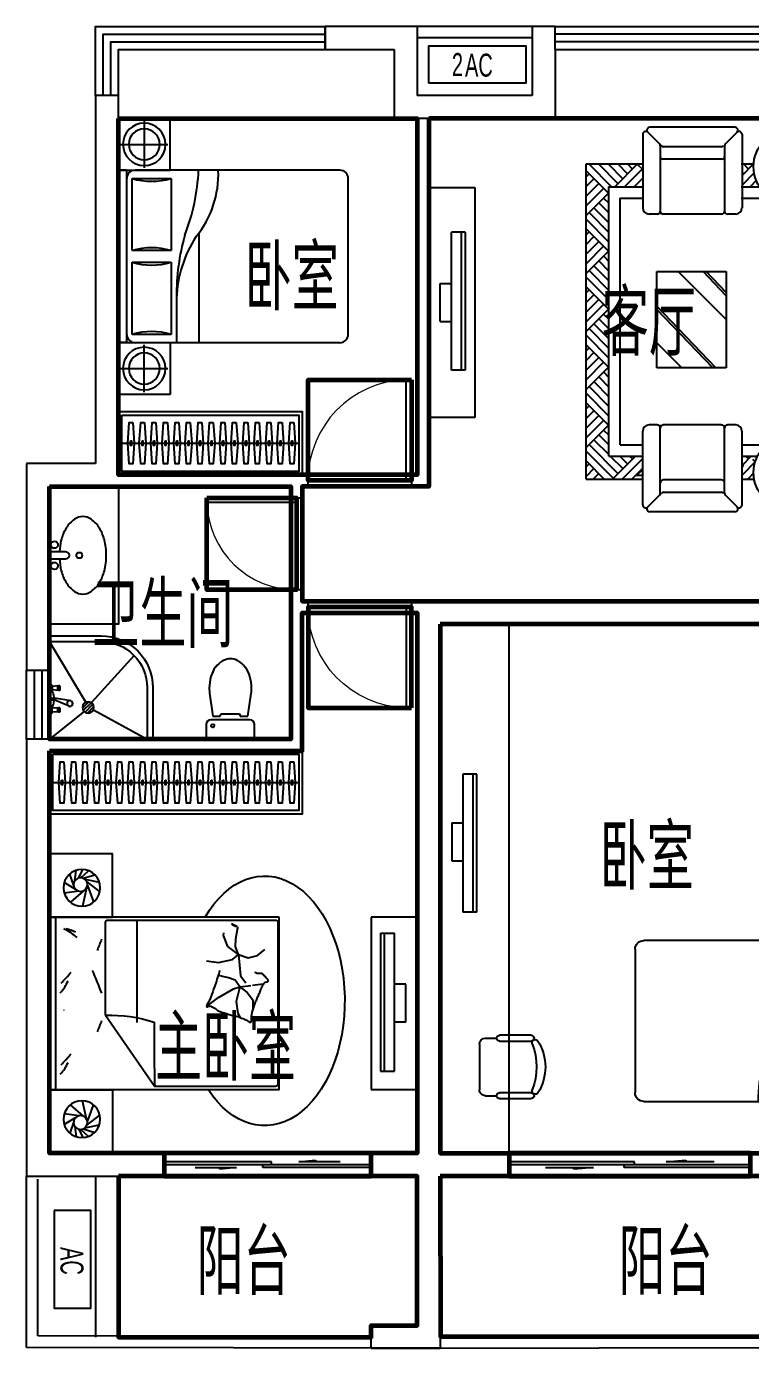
# Model space of a CAD drawing. Extents: x -458587 to -429487, y -640713 to -613098.
# Drawn here: x -458587 to -452287, y -625613 to -614113 of the extents above; entities that cross this region are included whole.
import ezdxf

# ---------------------------------------------------------------- set-up
doc = ezdxf.new("R2010")
doc.units = 0
doc.header["$LTSCALE"] = 1000
doc.header["$MEASUREMENT"] = 0
doc.layers.get('0').update_dxf_attribs({"linetype": 'CONTINUOUS'})
for name, color, linetype in [('Elec(电器)', 5, 'CONTINUOUS'), ('FURNITURE', 55, 'CONTINUOUS'), ('LINE', 21, 'CONTINUOUS'), ('LVTRY', 8, 'CONTINUOUS'), ('Lvtry(厨卫)', 151, 'CONTINUOUS'), ('R_NAME', 255, 'CONTINUOUS'), ('WALL', 2, 'CONTINUOUS'), ('WINDOW', 3, 'CONTINUOUS'), ('百叶', 24, 'CONTINUOUS'), ('阳台栏杆SHUTTER', 165, 'CONTINUOUS')]:
    doc.layers.add(name, color=color, linetype=linetype)
for name, color, linetype, lineweight in [('GT_卧室', 1, 'CONTINUOUS', 60), ('GT_卫生间', 5, 'CONTINUOUS', 60), ('GT_客厅', 2, 'CONTINUOUS', 60), ('GT_门', 245, 'CONTINUOUS', 60), ('GT_阳台', 6, 'CONTINUOUS', 60)]:
    doc.layers.add(name, color=color, linetype=linetype, lineweight=lineweight)
doc.styles.add('_ZBHZ', font='zbtxt.shx', dxfattribs={"width": 0.8, "bigfont": 'ZBHZ.shx'})
doc.styles.add('DIM_FONT', font='ROMAND.shx', dxfattribs={"width": 0.7})
doc.styles.add('HZ', font='', dxfattribs={"width": 0.8})
doc.styles.get("Standard").update_dxf_attribs({"font": 'GBENOR', "bigfont": 'GBCBIG'})
doc.styles.get('HZ').set_extended_font_data('FangSong_GB2312')

# ---------------------------------------------------------------- blocks, each defined once
blk = doc.blocks.new('座厕')
for p, q in [((128, 210), (0, 210)), ((0, 210), (0, -210)), ((168, -170), (168, 170)), ((400, 181), (202, 152)), ((202, 152), (202, 90)), ((202, 90), (220, 82)), ((220, 82), (220, -80)), ((220, -80), (202, -85)), ((202, -85), (202, -152)), ((0, -210), (128, -210)), ((202, -152), (398, -181))]:
    blk.add_line(p, q)
blk.add_circle((118, 154), 14.5)
for centre, radius, start, end in [((128, 170), 40, 360, 90), ((446, -168), 352, 90.2924, 97.7689), ((446, -168), 352, 73.6387, 90.2924), ((470, -85), 266, 54.4566, 73.6387), ((508, -33), 201, 30.1295, 54.4566), ((565, 1), 135, 0.2924, 30.1295), ((565, 1), 135, 330.4554, 0.2924), ((507, 33), 201, 306.1283, 330.4554), ((128, -170), 40, 270, 360), ((444, 168), 352, 262.5124, 270.2924), ((444, 168), 352, 270.2924, 286.9462), ((469, 85), 266, 286.9462, 306.1283)]:
    blk.add_arc(centre, radius, start, end)
blk = doc.blocks.new('A$C6F7D5545')
at = {"layer": 'Lvtry(厨卫)', "linetype": 'ByBlock'}
for p, q in [((-323, -316), (-850, 0)), ((-475, 0), (-225, 0)), ((-475, 0), (-475, -20)), ((-415, 0), (-415, -25)), ((-357, 0), (-357, -42)), ((-242, -302), (0, 0)), ((-475, -20), (-415, -20)), ((-465, -80), (-460, -25)), ((-465, -70), (-425, -70)), ((-465, -80), (-425, -80)), ((-465, -90), (-465, -80)), ((-465, -90), (-425, -90)), ((-460, -25), (-430, -25)), ((-425, -80), (-430, -25)), ((-425, -90), (-425, -80)), ((-335, -185), (-357, -44)), ((-342, 0), (-342, -42)), ((-287, -173), (-342, -42)), ((-285, 0), (-285, -25)), ((-285, -20), (-225, -20)), ((-275, -80), (-270, -25)), ((-275, -70), (-235, -70)), ((-275, -90), (-275, -80)), ((-275, -80), (-235, -80)), ((-275, -90), (-235, -90)), ((-240, -25), (-270, -25)), ((-235, -80), (-240, -25)), ((-235, -90), (-235, -80)), ((-225, 0), (-225, -20)), ((-270, -288), (-327, -344)), ((-250, -295), (-319, -365)), ((-236, -310), (-305, -379)), ((-228, -330), (-284, -387)), ((-729, -737), (-319, -365)), ((-257, -383), (0, -850))]:
    blk.add_line(p, q, dxfattribs=at)
blk.add_lwpolyline([(0, 0), (-900, 0), (-900, -450, 0.414214), (-450, -900), (0, -900)], format="xyb", close=True, dxfattribs=at)
blk.add_lwpolyline([(-850, 0), (-850, -450, 0.414214), (-450, -850), (0, -850)], format="xyb", dxfattribs=at)
for centre, radius in [((-350, -42), 7.5), ((-311, -178), 25)]:
    blk.add_circle(centre, radius, dxfattribs=at)
blk.add_arc((-350, 108), 148, 243.9845, 295.963, dxfattribs=at)
blk.add_ellipse((-277, -337), major_axis=(35.4, 35.4), ratio=1, start_param=1.570796326794896, end_param=7.853981633974482, dxfattribs=at)
blk = doc.blocks.new('A$C183C2413')
for p, q in [((119, 25.5), (25.5, 25.5)), ((25.5, -25.5), (119, -25.5))]:
    blk.add_line(p, q)
for centre, major_axis, start_param, end_param in [((389.8, 36.1), (0, 313.1), 1.026003, 1.324911), ((299.1, 91), (0, 207), 0.599587, 1.025986), ((242.2, 174.2), (0, 106.3), -0.000011, 0.599522), ((242.2, 174.2), (0, 106.3), -0.599508, 0.000026), ((185.4, 91), (0, 207), -1.025957, -0.599558), ((94.7, 36.1), (0, 313.1), -1.324835, -1.025927), ((36.6, 76.5), (0, 25.5), -7.45905022153e-05, 6.283110716677368), ((533.5, 0), (0, 461.3), 1.324886, 1.51553), ((-49, 0), (0, 461.3), -1.570792, -1.324836), ((25.5, 0), (18, 18), 0.785398, 3.926991), ((119, 0), (18, 18), 3.926991, 7.068583), ((216.7, 0), (0, 21.2), -0.00011, 6.283075), ((36.6, -76.5), (0, 25.5), -7.45905022153e-05, 6.283110716677368), ((533.5, 0), (0, 461.3), 1.62611, 1.816754), ((-49, 0), (0, 461.3), 4.466408, 4.712364), ((389.8, -36.1), (0, 313.1), 1.816764, 2.115672), ((94.7, -36.1), (0, 313.1), 4.167518, 4.466426), ((299.1, -91), (0, 207), 2.115673, 2.542072), ((242.2, -174.2), (0, 106.3), 2.542079, 3.141612), ((242.2, -174.2), (0, 106.3), 3.141588, 3.741121), ((185.4, -91), (0, 207), 3.741184, 4.167583)]:
    blk.add_ellipse(centre, major_axis=major_axis, ratio=1, start_param=start_param, end_param=end_param)
blk = doc.blocks.new('A$C798D17D8')
for p, q in [((212, 2329), (177, 2428)), ((222, 2370), (233, 2460)), ((255, 2393), (290, 2468)), ((274, 2396), (341, 2457)), ((295, 2391), (395, 2422)), ((229, 2294), (129, 2353)), ((323, 2305), (288, 2148)), ((308, 2383), (435, 2358)), ((325, 2360), (439, 2273)), ((331, 2328), (385, 2185)), ((256, 2278), (130, 2261)), ((297, 2281), (184, 2182)), ((52, 550), (52, 2050)), ((489, 1403), (916, 2022)), ((1968, 2022), (916, 2022)), ((1988, 596), (1988, 2002)), ((489, 1403), (489, 596)), ((761, 596), (761, 1465)), ((1626, 1284), (1640, 1387)), ((1640, 1387), (1660, 1423)), ((1368, 1328), (1472, 1248)), ((1658, 1155), (1626, 1284)), ((1721, 1205), (1769, 1270)), ((1769, 1270), (1769, 1363)), ((1472, 1248), (1603, 1173)), ((1603, 1173), (1658, 1155)), ((1658, 1155), (1617, 1098)), ((1658, 1155), (1721, 1205)), ((1658, 1155), (1752, 1144)), ((1559, 1078), (1470, 1059)), ((1617, 1098), (1559, 1078)), ((1645, 874), (1664, 1060)), ((1664, 1060), (1700, 1110)), ((1700, 1110), (1709, 1122)), ((1767, 1142), (1861, 1130)), ((1368, 931), (1471, 945)), ((1471, 945), (1593, 919)), ((1552, 805), (1514, 711)), ((1645, 874), (1552, 805)), ((1593, 919), (1645, 874)), ((1645, 874), (1618, 807)), ((1618, 807), (1621, 738)), ((1645, 874), (1728, 905)), ((1728, 905), (1810, 885)), ((1810, 885), (1873, 831)), ((1514, 711), (1518, 687)), ((1621, 738), (1638, 640)), ((509, 576), (1968, 576)), ((1638, 640), (1645, 637)), ((297, 321), (184, 420)), ((323, 297), (288, 455)), ((331, 274), (385, 418)), ((229, 309), (129, 250)), ((256, 325), (130, 342)), ((212, 274), (177, 175)), ((222, 232), (233, 143)), ((308, 219), (435, 245)), ((325, 242), (439, 330)), ((255, 209), (290, 135)), ((274, 207), (341, 146)), ((295, 212), (395, 181))]:
    blk.add_line(p, q)
at = {"elevation": 0}
for points in [[(0, 2603), (0, 2053), (550, 2053), (550, 2603)], [(2000, 550), (0, 550), (0, 2050), (2000, 2050)]]:
    blk.add_lwpolyline(points, close=True, dxfattribs=at)
for points in [[(912, 1464, -0.007867), (916, 2022)], [(95, 1916, -0.088153), (162, 1815)], [(101, 1834, -0.027842), (189, 1738)], [(454, 1451, -0.009729), (416, 1548)], [(489, 1403, 0.085272), (912, 1464)], [(127, 1360, 0.263368), (126, 1360)], [(95, 1207, -0.088153), (162, 1105)], [(455, 1211, -0.016108), (375, 1013)], [(101, 1125, -0.027842), (189, 1028)], [(454, 741, -0.009729), (416, 839)], [(127, 651, 0.077379), (238, 726)], [(127, 651, 0.263368), (126, 651)], [(143, 649, 0.05369), (228, 679)]]:
    blk.add_lwpolyline(points, format="xyb")
blk.add_lwpolyline([(1480, 1014, 0.025626), (1478, 1026, 0.0108), (1436, 1155, 0.00456), (1405, 1242, 0.01125), (1391, 1277, 0.069394), (1380, 1296, -0.079756), (1371, 1313, -0.106399), (1368, 1328, -0.328642), (1372, 1332, -0.299547), (1378, 1329, 0.189917), (1387, 1324, 0.033518), (1397, 1323, 0.075627), (1402, 1323, 0.053489), (1410, 1326, 0.017838), (1432, 1338, 0.038394), (1456, 1355, -0.059529), (1472, 1366, -0.035943), (1498, 1376, -0.011245), (1585, 1402, -0.006203), (1624, 1412, 0.010783), (1647, 1418, 0.019485), (1660, 1423, 0.005062), (1710, 1442, 0.101392), (1736, 1459, -0.223768), (1749, 1464, -0.25558), (1754, 1461, -0.081563), (1759, 1445, -0.071805), (1759, 1428, 0.069985), (1759, 1411, 0.03546), (1772, 1351, 0.029432), (1797, 1282, 0.001554), (1811, 1249, -0.00152), (1826, 1215, -0.004735), (1840, 1179, 0.00382), (1859, 1136, 0.296001), (1891, 1114, -0.649774), (1900, 1092, -0.02319), (1895, 1088, 0.0288), (1892, 1084, 0.005727), (1886, 1077, -0.004358), (1878, 1069, -0.027528), (1861, 1052, -0.046214), (1850, 1043, -0.194121), (1833, 1040, 0.133719), (1809, 1039, 0.005779), (1787, 1032, 0.008882)], format="xyb", dxfattribs=at)
blk.add_lwpolyline([(1583, 608, -0.101392), (1632, 632, -0.005062)], format="xyb", close=True)
blk.add_lwpolyline([(0, 0), (0, 550), (550, 550), (550, 0)], close=True)
for centre, radius in [((283, 2308, 0), 160), ((271, 2336, 0), 60), ((283, 295, 0), 160), ((271, 267, 0), 60)]:
    blk.add_circle(centre, radius)
for centre, start, end in [((1968, 2002), 0, 90), ((509, 596), 180, 270), ((741, 596), 270, 0), ((1968, 596), 270, 0)]:
    blk.add_arc(centre, 20, start, end)
blk.add_ellipse((1872, 1278), major_axis=(0, -1086), ratio=0.642246, start_param=-0.835524, end_param=3.921507)
at = {"text_generation_flag": 4, "width": 0.8, "flags": 9}
for tag in ['YSIZE', 'XSIZE']:
    blk.add_attdef(tag, (283, 2308, 0), '', height=0.5, rotation=0, dxfattribs=at)
at = {"style": 'DIM_FONT', "text_generation_flag": 4, "width": 0.8, "flags": 9}
for tag in ['YSIZE', 'XSIZE']:
    blk.add_attdef(tag, (0, 550), '', height=0.5, rotation=90, dxfattribs=at)
at = {"oblique": 360, "width": 0.8, "flags": 9}
for tag in ['YSIZE', 'XSIZE']:
    blk.add_attdef(tag, (283, 294, 0), '', height=0.5, rotation=0, dxfattribs=at)
blk = doc.blocks.new('retrertu')
at = {"layer": 'FURNITURE'}
for p, q in [((400, 1500), (0, 1500)), ((0, 1500), (0, 0)), ((400, 0), (400, 1500)), ((116, 160), (116, 1360)), ((0, 0), (400, 0))]:
    blk.add_line(p, q, dxfattribs=at)
at = {"layer": 'FURNITURE', "ltscale": 30}
for p, q in [((82, 1360), (202, 1360)), ((82, 1360), (82, 160)), ((202, 160), (202, 1360)), ((300, 915), (202, 915)), ((300, 585), (300, 915)), ((300, 585), (202, 585)), ((82, 160), (202, 160))]:
    blk.add_line(p, q, dxfattribs=at)
blk = doc.blocks.new('354654765')
at = {"layer": 'FURNITURE'}
for p, q in [((-1200, -450), (-1200, 0)), ((-1200, 0), (-750, 0)), ((750, 0), (-750, 0)), ((-750, -72), (-750, 0)), ((-750, 0), (-750, -450)), ((750, -72), (750, 0)), ((750, 0), (750, -450)), ((750, -72), (750, 0)), ((1200, 0), (750, 0)), ((750, 0), (750, -450)), ((1200, -450), (1200, 0)), ((-975, -20), (-975, -430)), ((750, -72), (-750, -72)), ((975, -20), (975, -430)), ((-1180, -225), (-770, -225)), ((-750, -145), (-750, -1928)), ((-678, -120), (-51, -120)), ((-678, -458), (-678, -120)), ((-51, -120), (-51, -458)), ((51, -120), (678, -120)), ((51, -458), (51, -120)), ((678, -120), (678, -458)), ((750, -1928), (750, -145)), ((1180, -225), (770, -225)), ((-750, -450), (-1200, -450)), ((-51, -458), (-678, -458)), ((678, -458), (51, -458)), ((750, -450), (1200, -450)), ((-352, -506), (-750, -506)), ((196, -699), (-750, -699)), ((-678, -2000), (678, -2000))]:
    blk.add_line(p, q, dxfattribs=at)
for centre, radius, start, end in [((-975, -225), 185, 270.2522, 270), ((-975, -225), 135, 270.3469, 270), ((-678, -145), 72.3, 90, 180), ((678, -145), 72.3, 0, 90), ((975, -225), 185, 270, 269.7478), ((975, -225), 135, 270, 269.6531), ((-1256, -289), 602, 343.7398, 16.2602), ((527, -289), 602, 163.7398, 196.2602), ((-527, -289), 602, 343.7398, 16.2602), ((1256, -289), 602, 163.7398, 196.2602), ((-406, -1574), 1069, 57.2925, 87.771), ((-330, -2367), 1861, 73.9608, 90.6772), ((714, -18), 852, 230.4539, 272.4327), ((831, 1073), 1773, 248.5931, 267.384), ((-678, -1928), 72.3, 180, 270), ((678, -1928), 72.3, 270, 0)]:
    blk.add_arc(centre, radius, start, end, dxfattribs=at)
blk = doc.blocks.new('*U44')
blk.add_line((-970, -275), (1169, -275))
for points in [[(-1000, 0), (1199, 0), (1199, -550), (-1000, -550)], [(-970, -30), (1169, -30), (1169, -520), (-970, -520)], [(-874, -95), (-862, -275), (-874, -455), (-906, -455), (-918, -275), (-906, -95)], [(-774, -95), (-762, -275), (-774, -455), (-806, -455), (-818, -275), (-806, -95)], [(-674, -95), (-662, -275), (-674, -455), (-706, -455), (-718, -275), (-706, -95)], [(-574, -95), (-562, -275), (-574, -455), (-606, -455), (-618, -275), (-606, -95)], [(-474, -95), (-462, -275), (-474, -455), (-506, -455), (-518, -275), (-506, -95)], [(-374, -95), (-362, -275), (-374, -455), (-406, -455), (-418, -275), (-406, -95)], [(-274, -95), (-262, -275), (-274, -455), (-306, -455), (-318, -275), (-306, -95)], [(-174, -95), (-162, -275), (-174, -455), (-206, -455), (-218, -275), (-206, -95)], [(-74, -95), (-62, -275), (-74, -455), (-106, -455), (-118, -275), (-106, -95)], [(26, -95), (38, -275), (26, -455), (-6, -455), (-18, -275), (-6, -95)], [(126, -95), (138, -275), (126, -455), (94, -455), (82, -275), (94, -95)], [(226, -95), (238, -275), (226, -455), (194, -455), (182, -275), (194, -95)], [(326, -95), (338, -275), (326, -455), (294, -455), (282, -275), (294, -95)], [(426, -95), (438, -275), (426, -455), (394, -455), (382, -275), (394, -95)], [(526, -95), (538, -275), (526, -455), (494, -455), (482, -275), (494, -95)], [(626, -95), (638, -275), (626, -455), (594, -455), (582, -275), (594, -95)], [(726, -95), (738, -275), (726, -455), (694, -455), (682, -275), (694, -95)], [(826, -95), (838, -275), (826, -455), (794, -455), (782, -275), (794, -95)], [(926, -95), (938, -275), (926, -455), (894, -455), (882, -275), (894, -95)], [(1026, -95), (1038, -275), (1026, -455), (994, -455), (982, -275), (994, -95)], [(1126, -95), (1138, -275), (1126, -455), (1094, -455), (1082, -275), (1094, -95)]]:
    blk.add_lwpolyline(points, close=True)
at = {"ltscale": 15}
for points in [[(-894, -255), (-886, -255), (-886, -295), (-894, -295)], [(-794, -255), (-786, -255), (-786, -295), (-794, -295)], [(-694, -255), (-686, -255), (-686, -295), (-694, -295)], [(-594, -255), (-586, -255), (-586, -295), (-594, -295)], [(-494, -255), (-486, -255), (-486, -295), (-494, -295)], [(-394, -255), (-386, -255), (-386, -295), (-394, -295)], [(-294, -255), (-286, -255), (-286, -295), (-294, -295)], [(-194, -255), (-186, -255), (-186, -295), (-194, -295)], [(-94, -255), (-86, -255), (-86, -295), (-94, -295)], [(6, -255), (14, -255), (14, -295), (6, -295)], [(106, -255), (114, -255), (114, -295), (106, -295)], [(206, -255), (214, -255), (214, -295), (206, -295)], [(306, -255), (314, -255), (314, -295), (306, -295)], [(406, -255), (414, -255), (414, -295), (406, -295)], [(506, -255), (514, -255), (514, -295), (506, -295)], [(606, -255), (614, -255), (614, -295), (606, -295)], [(706, -255), (714, -255), (714, -295), (706, -295)], [(806, -255), (814, -255), (814, -295), (806, -295)], [(906, -255), (914, -255), (914, -295), (906, -295)], [(1006, -255), (1014, -255), (1014, -295), (1006, -295)], [(1106, -255), (1114, -255), (1114, -295), (1106, -295)]]:
    blk.add_lwpolyline(points, close=True, dxfattribs=at)
blk = doc.blocks.new('*U45')
blk.add_line((-970, -275), (570, -275))
for points in [[(-1000, 0), (600, 0), (600, -550), (-1000, -550)], [(-970, -30), (570, -30), (570, -520), (-970, -520)], [(-874, -95), (-862, -275), (-874, -455), (-906, -455), (-918, -275), (-906, -95)], [(-774, -95), (-762, -275), (-774, -455), (-806, -455), (-818, -275), (-806, -95)], [(-674, -95), (-662, -275), (-674, -455), (-706, -455), (-718, -275), (-706, -95)], [(-574, -95), (-562, -275), (-574, -455), (-606, -455), (-618, -275), (-606, -95)], [(-474, -95), (-462, -275), (-474, -455), (-506, -455), (-518, -275), (-506, -95)], [(-374, -95), (-362, -275), (-374, -455), (-406, -455), (-418, -275), (-406, -95)], [(-274, -95), (-262, -275), (-274, -455), (-306, -455), (-318, -275), (-306, -95)], [(-174, -95), (-162, -275), (-174, -455), (-206, -455), (-218, -275), (-206, -95)], [(-74, -95), (-62, -275), (-74, -455), (-106, -455), (-118, -275), (-106, -95)], [(26, -95), (38, -275), (26, -455), (-6, -455), (-18, -275), (-6, -95)], [(126, -95), (138, -275), (126, -455), (94, -455), (82, -275), (94, -95)], [(226, -95), (238, -275), (226, -455), (194, -455), (182, -275), (194, -95)], [(326, -95), (338, -275), (326, -455), (294, -455), (282, -275), (294, -95)], [(426, -95), (438, -275), (426, -455), (394, -455), (382, -275), (394, -95)], [(526, -95), (538, -275), (526, -455), (494, -455), (482, -275), (494, -95)]]:
    blk.add_lwpolyline(points, close=True)
at = {"ltscale": 15}
for points in [[(-894, -255), (-886, -255), (-886, -295), (-894, -295)], [(-794, -255), (-786, -255), (-786, -295), (-794, -295)], [(-694, -255), (-686, -255), (-686, -295), (-694, -295)], [(-594, -255), (-586, -255), (-586, -295), (-594, -295)], [(-494, -255), (-486, -255), (-486, -295), (-494, -295)], [(-394, -255), (-386, -255), (-386, -295), (-394, -295)], [(-294, -255), (-286, -255), (-286, -295), (-294, -295)], [(-194, -255), (-186, -255), (-186, -295), (-194, -295)], [(-94, -255), (-86, -255), (-86, -295), (-94, -295)], [(6, -255), (14, -255), (14, -295), (6, -295)], [(106, -255), (114, -255), (114, -295), (106, -295)], [(206, -255), (214, -255), (214, -295), (206, -295)], [(306, -255), (314, -255), (314, -295), (306, -295)], [(406, -255), (414, -255), (414, -295), (406, -295)], [(506, -255), (514, -255), (514, -295), (506, -295)]]:
    blk.add_lwpolyline(points, close=True, dxfattribs=at)
blk = doc.blocks.new('电视2')
for p, q in [((0, -400), (0, 0)), ((0, 0), (2000, 0)), ((2000, 0), (2000, -400)), ((1590, -116), (390, -116)), ((2000, -400), (0, -400))]:
    blk.add_line(p, q)
at = {"ltscale": 30}
for p, q in [((390, -82), (390, -202)), ((390, -82), (1590, -82)), ((1590, -82), (1590, -202)), ((1590, -202), (390, -202)), ((835, -300), (835, -202)), ((1165, -300), (1165, -202)), ((1165, -300), (835, -300))]:
    blk.add_line(p, q, dxfattribs=at)
blk = doc.blocks.new('65478678-')
at = {"layer": 'FURNITURE'}
for p, q in [((0, -90), (90, 0)), ((0, -6), (6, 0)), ((0, -209), (0, 0)), ((0, 0), (2740, 0)), ((166, 0), (198, -32)), ((198, -262), (198, 0)), ((297, -367), (297, 0)), ((1048, 0), (465, 0)), ((1608, 0), (1098, 0)), ((2241, 0), (1659, 0)), ((2442, -943), (2442, 0)), ((2541, -71), (2612, 0)), ((2541, -242), (2541, 0)), ((2688, 0), (2740, -51)), ((2740, -214), (2740, 0)), ((0, -174), (170, -4)), ((48, -210), (198, -60)), ((404, -61), (404, -701)), ((404, -61), (404, -65)), ((447, -43), (567, -162)), ((1073, -25), (1073, -344)), ((1634, -25), (1634, -730)), ((2259, -43), (2157, -145)), ((2302, -61), (2302, -701)), ((2541, -155), (2692, -4)), ((2541, -239), (2734, -46)), ((119, -223), (198, -144)), ((128, -214), (148, -234)), ((170, -172), (198, -201)), ((556, -162), (556, -730)), ((1048, -170), (584, -170)), ((1073, -195), (1073, -262)), ((1608, -170), (1098, -170)), ((1634, -182), (1634, -257)), ((2122, -170), (1659, -170)), ((2150, -162), (2150, -730)), ((2541, -185), (2582, -225)), ((2579, -214), (2558, -234)), ((2649, -210), (2740, -120)), ((2732, -212), (2740, -204)), ((19, -752), (19, -292)), ((556, -306), (556, -755)), ((763, -278), (581, -278)), ((1048, -278), (917, -278)), ((1608, -278), (1098, -278)), ((2125, -278), (1659, -278)), ((2687, -752), (2687, -292)), ((272, -522), (-234, -522)), ((2435, -522), (2940, -522)), ((297, -951), (297, -684)), ((1073, -591), (1073, -730)), ((198, -951), (198, -790)), ((531, -755), (458, -755)), ((1048, -755), (581, -755)), ((1608, -755), (1098, -755)), ((2125, -755), (1659, -755)), ((2248, -755), (2175, -755)), ((0, -951), (0, -842)), ((0, -843), (2, -845)), ((0, -847), (2, -845)), ((0, -931), (44, -887)), ((2, -845), (5, -842)), ((2, -845), (100, -943)), ((78, -838), (184, -943)), ((144, -819), (198, -873)), ((2541, -943), (2541, -809)), ((2541, -828), (2554, -815)), ((2541, -862), (2622, -943)), ((2541, -912), (2566, -887)), ((2568, -851), (2590, -829)), ((2592, -829), (2706, -943)), ((2690, -843), (2740, -892)), ((2705, -845), (2702, -842)), ((2706, -843), (2705, -845)), ((2706, -847), (2705, -845)), ((2740, -943), (2740, -838)), ((-319, -1004), (-319, -1746)), ((-276, -986), (-174, -1088)), ((-258, -943), (382, -943)), ((72, -943), (86, -929)), ((436, -997), (436, -1070)), ((2270, -997), (2270, -1070)), ((2965, -943), (2324, -943)), ((2635, -943), (2621, -929)), ((2982, -986), (2881, -1088)), ((3025, -1004), (3025, -1746)), ((-157, -1095), (411, -1095)), ((-149, -1123), (-149, -1626)), ((-42, -1120), (-42, -1629)), ((436, -1120), (436, -1629)), ((935, -1081), (1772, -1081)), ((1353, -1081), (935, -1499)), ((935, -1683), (935, -1081)), ((1146, -1081), (935, -1282)), ((1117, -1081), (935, -1255)), ((1772, -1081), (1772, -1683)), ((2270, -1120), (2270, -1629)), ((2863, -1095), (2296, -1095)), ((2748, -1120), (2748, -1629)), ((2856, -1123), (2856, -1626)), ((1772, -1170), (1237, -1683)), ((1772, -1198), (1265, -1683)), ((1772, -1466), (1557, -1683)), ((-276, -1763), (-157, -1644)), ((-157, -1654), (411, -1654)), ((-157, -1654), (411, -1654)), ((-13, -1654), (436, -1654)), ((436, -1679), (436, -1752)), ((1772, -1683), (935, -1683)), ((2720, -1654), (2270, -1654)), ((2270, -1679), (2270, -1752)), ((2863, -1654), (2296, -1654)), ((2863, -1654), (2296, -1654)), ((2982, -1763), (2863, -1644)), ((-258, -1806), (382, -1806)), ((0, -1862), (0, -1806)), ((2, -1854), (49, -1806)), ((44, -1812), (198, -1966)), ((122, -1806), (198, -1882)), ((198, -2104), (198, -1806)), ((297, -2005), (297, -1806)), ((2965, -1806), (2324, -1806)), ((2442, -2003), (2442, -1806)), ((2541, -2102), (2541, -1806)), ((2561, -1806), (2740, -1985)), ((2645, -1806), (2740, -1901)), ((2705, -1854), (2657, -1806)), ((2706, -1868), (2706, -1806)), ((2740, -2300), (2740, -1806)), ((0, -1852), (2, -1854)), ((0, -1856), (2, -1854)), ((0, -2300), (0, -1862)), ((0, -1940), (44, -1896)), ((0, -2024), (86, -1938)), ((2, -1854), (198, -2050)), ((2541, -1871), (2740, -2069)), ((2541, -1921), (2566, -1896)), ((2541, -2005), (2608, -1938)), ((2706, -1852), (2705, -1854)), ((2706, -1856), (2705, -1854)), ((0, -2108), (128, -1980)), ((0, -2192), (170, -2022)), ((2442, -2003), (297, -2003)), ((2440, -2274), (2692, -2022)), ((2498, -2300), (2734, -2064)), ((2541, -2089), (2650, -1980)), ((0, -2276), (198, -2078)), ((60, -2300), (254, -2106)), ((2541, -2102), (198, -2102)), ((212, -2148), (364, -2300)), ((250, -2102), (254, -2106)), ((254, -2106), (258, -2102)), ((254, -2106), (448, -2300)), ((296, -2148), (342, -2102)), ((338, -2190), (426, -2102)), ((380, -2232), (511, -2102)), ((422, -2274), (595, -2102)), ((481, -2300), (679, -2102)), ((565, -2300), (758, -2106)), ((716, -2148), (868, -2300)), ((754, -2102), (758, -2106)), ((758, -2106), (763, -2102)), ((758, -2106), (952, -2300)), ((800, -2148), (847, -2102)), ((842, -2190), (931, -2102)), ((885, -2232), (1015, -2102)), ((927, -2274), (1099, -2102)), ((985, -2300), (1183, -2102)), ((1069, -2300), (1263, -2106)), ((1221, -2148), (1373, -2300)), ((1258, -2102), (1263, -2106)), ((1263, -2106), (1267, -2102)), ((1263, -2106), (1457, -2300)), ((1305, -2148), (1351, -2102)), ((1347, -2190), (1435, -2102)), ((1389, -2232), (1520, -2102)), ((1431, -2274), (1604, -2102)), ((1490, -2300), (1688, -2102)), ((1574, -2300), (1767, -2106)), ((1725, -2148), (1877, -2300)), ((1763, -2102), (1767, -2106)), ((1767, -2106), (1772, -2102)), ((1767, -2106), (1961, -2300)), ((1809, -2148), (1856, -2102)), ((1851, -2190), (1940, -2102)), ((1893, -2232), (2024, -2102)), ((1936, -2274), (2108, -2102)), ((1994, -2300), (2192, -2102)), ((2078, -2300), (2272, -2106)), ((2230, -2148), (2382, -2300)), ((2267, -2102), (2272, -2106)), ((2272, -2106), (2276, -2102)), ((2272, -2106), (2466, -2300)), ((2314, -2148), (2360, -2102)), ((2356, -2190), (2444, -2102)), ((2398, -2232), (2528, -2102)), ((2583, -2300), (2740, -2143)), ((2734, -2148), (2740, -2153)), ((2740, -2300), (0, -2300)), ((86, -2274), (111, -2300)), ((128, -2232), (195, -2300)), ((170, -2190), (280, -2300)), ((590, -2274), (616, -2300)), ((632, -2232), (700, -2300)), ((674, -2190), (784, -2300)), ((1095, -2274), (1120, -2300)), ((1137, -2232), (1204, -2300)), ((1179, -2190), (1288, -2300)), ((1599, -2274), (1625, -2300)), ((1641, -2232), (1709, -2300)), ((1683, -2190), (1793, -2300)), ((2104, -2274), (2129, -2300)), ((2146, -2232), (2213, -2300)), ((2188, -2190), (2297, -2300)), ((2608, -2274), (2634, -2300)), ((2650, -2232), (2718, -2300)), ((2692, -2190), (2740, -2237))]:
    blk.add_line(p, q, dxfattribs=at)
for centre, radius in [((23, -526), 317), ((2684, -526), 317), ((19, -518), 176), ((2687, -518), 176), ((19, -518), 161), ((19, -522), 74.9), ((2687, -518), 161), ((2687, -522), 74.9)]:
    blk.add_circle(centre, radius, dxfattribs=at)
for centre, radius, start, end in [((465, -25), 25.2, 90, 225), ((1048, -25), 25.2, 0, 90), ((1098, -25), 25.2, 90, 180), ((1608, -25), 25.2, 0, 90), ((1659, -25), 25.2, 90, 180), ((2241, -25), 25.2, 315, 90), ((429, -61), 25.2, 45, 180), ((2277, -61), 25.2, 0, 135), ((531, -162), 25.2, 0, 45), ((584, -145), 25.2, 225, 270), ((584, -145), 25.2, 225, 270), ((1048, -145), 25.2, 270, 0), ((1098, -145), 25.2, 180, 270), ((1608, -145), 25.2, 270, 0), ((1659, -145), 25.2, 180, 270), ((2122, -145), 25.2, 270, 315), ((2175, -162), 25.2, 135, 180), ((581, -252), 25.2, 180, 270), ((893, -432), 202, 107.5996, 169.2984), ((756, -533), 302, 28.3291, 76.3199), ((1032, -367), 89, 117.338, 141.7635), ((780, -680), 445, 26.9689, 61.7217), ((1048, -252), 25.2, 270, 0), ((1098, -252), 25.2, 180, 270), ((1608, -252), 25.2, 270, 0), ((1659, -252), 25.2, 180, 270), ((2125, -252), 25.2, 270, 0), ((966, -271), 298, 204.3984, 248.8225), ((757, -280), 287, 290.7806, 337.6111), ((1166, -362), 315, 213.3991, 239.1855), ((796, -220), 462, 296.7413, 325.384), ((458, -701), 53.9, 180, 270), ((531, -730), 25.2, 270, 0), ((581, -730), 25.2, 180, 270), ((1048, -730), 25.2, 270, 0), ((1098, -730), 25.2, 180, 270), ((1608, -730), 25.2, 270, 0), ((1659, -730), 25.2, 180, 270), ((2125, -730), 25.2, 270, 0), ((2175, -730), 25.2, 180, 270), ((2196, -730), 25.2, 270, 0), ((2246, -730), 25.2, 180, 270), ((2248, -701), 53.9, 270, 0), ((-294, -1004), 25.2, 45, 180), ((-258, -968), 25.2, 90, 225), ((382, -997), 53.9, 0, 90), ((2324, -997), 53.9, 90, 180), ((2965, -968), 25.2, 315, 90), ((3000, -1004), 25.2, 360, 135), ((-157, -1070), 25.2, 225, 270), ((-175, -1123), 25.2, 0, 45), ((-67, -1120), 25.2, 0, 90), ((411, -1070), 25.2, 270, 0), ((411, -1120), 25.2, 0, 90), ((2296, -1070), 25.2, 180, 270), ((2296, -1120), 25.2, 90, 180), ((2773, -1120), 25.2, 90, 180), ((2881, -1123), 25.2, 135, 180), ((2863, -1070), 25.2, 270, 315), ((-157, -1679), 25.2, 90, 135), ((-175, -1626), 25.2, 315, 0), ((-175, -1626), 25.2, 315, 0), ((-67, -1629), 25.2, 270, 0), ((411, -1629), 25.2, 270, 0), ((411, -1679), 25.2, 0, 90), ((2296, -1629), 25.2, 180, 270), ((2296, -1679), 25.2, 90, 180), ((2773, -1629), 25.2, 180, 270), ((2881, -1626), 25.2, 180, 225), ((2881, -1626), 25.2, 180, 225), ((2863, -1679), 25.2, 45, 90), ((-294, -1746), 25.2, 180, 315), ((-258, -1781), 25.2, 135, 270), ((382, -1752), 53.9, 270, 0), ((2324, -1752), 53.9, 180, 270), ((2965, -1781), 25.2, 270, 45), ((3000, -1746), 25.2, 225, 360)]:
    blk.add_arc(centre, radius, start, end, dxfattribs=at)
blk = doc.blocks.new('jdghk')
at = {"layer": 'FURNITURE', "ltscale": 30}
for p, q in [((386565, 8773), (386685, 8773)), ((386565, 7573), (386565, 8773)), ((386685, 8773), (386685, 7573)), ((386783, 8348), (386685, 8348)), ((386783, 8348), (386783, 8018)), ((386783, 8018), (386685, 8018)), ((386565, 7573), (386685, 7573))]:
    blk.add_line(p, q, dxfattribs=at)
at = {"layer": 'FURNITURE'}
blk.add_line((386599, 8773), (386599, 7573), dxfattribs=at)
blk = doc.blocks.new('空调室外机2')
at = {"ltscale": 0.5}
blk.add_lwpolyline([(0, 0), (850, 0), (850, 320), (0, 320)], close=True, dxfattribs=at)
at = {"ltscale": 0.5, "style": '_ZBHZ', "width": 0.65}
blk.add_text('AC', height=200, dxfattribs=at).set_placement((319, 55))
blk = doc.blocks.new('$TCHSYS$WIN2D')
for p, q in [((-0.5, 0.5), (0.5, 0.5)), ((0.5, 0.1667), (-0.5, 0.1667)), ((0.5, -0.1667), (-0.5, -0.1667)), ((-0.5, -0.5), (0.5, -0.5))]:
    blk.add_line(p, q)
blk = doc.blocks.new('$DorLib2D$00000001')
for p, q in [((0.45, 0.975), (0.5, 0.975)), ((0.45, 0), (0.45, 0.975)), ((0.5, 0), (0.5, 0.975)), ((0.5, 0), (0.45, 0))]:
    blk.add_line(p, q)
at = {"lineweight": 13}
blk.add_arc((0.475, 0), 0.975, 91.4693, 180, dxfattribs=at)
blk = doc.blocks.new('$DorLib2D$00000131')
at = {"color": 0, "linetype": 'Continuous'}
for p, q in [((0.15, 0.125), (0.2319, 0.1973)), ((0.2319, 0.1973), (0.2319, 0.125)), ((-0.5, 0.125), (-0.5, 0)), ((0.0192, 0.125), (-0.5, 0.125)), ((0.0192, 0), (0.0192, 0.125)), ((0.35, 0.125), (0.15, 0.125)), ((-0.5, 0), (0.0192, 0)), ((-0.024, 0), (0.5, 0)), ((-0.024, -0.125), (-0.024, 0)), ((0.5, 0), (0.5, -0.125)), ((-0.35, -0.125), (-0.15, -0.125)), ((-0.2319, -0.1973), (-0.2319, -0.125)), ((-0.15, -0.125), (-0.2319, -0.1973)), ((0.5, -0.125), (-0.024, -0.125))]:
    blk.add_line(p, q, dxfattribs=at)
blk = doc.blocks.new('$plan$00000312')
at = {"color": 0, "linetype": 'ByBlock'}
for p, q in [((-1923, 1400), (-154, 1400)), ((-77, 1400), (-77, 0)), ((-77, 1400), (0, 1400)), ((0, 1400), (0, 0)), ((-2000, 77), (-2000, 1323)), ((-487, 1323), (-487, 733)), ((-128, 1323), (-487, 1323)), ((-128, 733), (-128, 1323)), ((-744, 810), (-744, 0)), ((-487, 733), (-128, 733)), ((-487, 667), (-487, 77)), ((-128, 667), (-487, 667)), ((-128, 77), (-128, 667)), ((-539, 314), (-539, 0)), ((-154, 0), (-1923, 0)), ((-487, 77), (-128, 77)), ((-77, 0), (0, 0))]:
    blk.add_line(p, q, dxfattribs=at)
for centre, radius, start, end in [((-1923, 1323), 76.9, 90, 180), ((-19, 1362), 906, 177.5673, 219.5461), ((3222, 1764), 3971, 185.2585, 197.3483), ((-154, 1323), 76.9, 0, 90), ((-308, 1939), 641, 253.7398, 286.2602), ((-1530, 214), 992, 2.4493, 35.0961), ((-308, 118), 641, 73.7398, 106.2602), ((-1770, 314), 1231, 359.9814, 12.4667), ((-308, 1282), 641, 253.7398, 286.2602), ((-1923, 77), 76.9, 180, 270), ((-308, -539), 641, 73.7398, 106.2602), ((-154, 77), 76.9, 270, 0)]:
    blk.add_arc(centre, radius, start, end, dxfattribs=at)
blk = doc.blocks.new('$plan$00001585')
for p, q in [((-275, -398), (-275, -123)), ((-225, -123), (-225, -398)), ((225, -398), (225, -123)), ((275, -123), (275, -398)), ((-250, -523), (-250, -423)), ((250, -523), (250, -423)), ((200, -573), (-200, -573))]:
    blk.add_line(p, q)
for centre, radius, start, end in [((-250, -123), 25, 0, 180), ((-210, -88), 28.1, 121.8908, 291.2393), ((0, -426), 426, 58.1092, 121.8908), ((0, -629), 552, 68.7607, 111.2393), ((210, -88), 28.1, 248.7607, 58.1092), ((250, -123), 25, 0, 180), ((-250, -398), 25, 180, 0), ((250, -398), 25, 180, 0), ((-200, -523), 50, 180, 270), ((200, -523), 50, 270, 0)]:
    blk.add_arc(centre, radius, start, end)

msp = doc.modelspace()

# ---------------------------------------------------------------- linework, layer by layer
at = {"layer": 'FURNITURE'}
for p, q in [((-454387, -623913), (-454387, -619313)), ((-454987, -622512), (-454987, -622062))]:
    msp.add_line(p, q, dxfattribs=at)
at = {"layer": 'GT_卧室'}
for points in [[(-457787, -614913), (-455187, -614913), (-455187, -618013), (-457787, -618013), (-457787, -614913)], [(-458387, -620413), (-456188, -620413), (-456188, -619213), (-455187, -619213), (-455187, -623913), (-458387, -623913), (-458387, -620413)], [(-454987, -619313), (-454987, -623913), (-451292, -623913), (-451290, -620513), (-450387, -620513), (-450387, -621713), (-449387, -621713), (-449387, -620513), (-447687, -620513), (-447687, -619313), (-454987, -619313)]]:
    msp.add_lwpolyline(points, dxfattribs=at)
at = {"layer": 'GT_卫生间'}
msp.add_lwpolyline([(-458387, -618113), (-456287, -618113), (-456287, -620313), (-458387, -620313), (-458387, -618113)], dxfattribs=at)
at = {"layer": 'GT_客厅'}
msp.add_lwpolyline([(-455087, -614913), (-455087, -618113), (-456187, -618113), (-456187, -619113), (-447687, -619113), (-447687, -618013), (-449387, -618013), (-449387, -614913), (-455087, -614913)], dxfattribs=at)
at = {"layer": 'GT_门'}
for points in [[(-455237, -617185), (-455237, -618063), (-456137, -618063), (-456137, -617185), (-455237, -617185)], [(-457017, -618213), (-456237, -618213), (-456237, -619013), (-457017, -619013), (-457017, -618213)], [(-455237, -620040), (-455237, -619163), (-456137, -619163), (-456137, -620040), (-455237, -620040)], [(-457388, -623913), (-457388, -624113), (-455588, -624113), (-455588, -623913), (-457388, -623913)], [(-454387, -623913), (-454387, -624113), (-452287, -624113), (-452287, -623913), (-454387, -623913)]]:
    msp.add_lwpolyline(points, dxfattribs=at)
at = {"layer": 'GT_阳台'}
for points in [[(-457787, -624113), (-457787, -625513), (-455587, -625513), (-455587, -625413), (-455187, -625413), (-455187, -624113), (-457787, -624113)], [(-454987, -624113), (-454985, -625508), (-451887, -625508), (-451887, -624113), (-454987, -624113)]]:
    msp.add_lwpolyline(points, dxfattribs=at)
at = {"layer": 'LINE'}
for p, q in [((-457987, -624113), (-457987, -625513)), ((-457787, -624113), (-457787, -625513))]:
    msp.add_line(p, q, dxfattribs=at)
at = {"layer": 'Lvtry(厨卫)', "linetype": 'ByBlock'}
msp.add_lwpolyline([(-457787, -618113), (-457787, -619313), (-458387, -619313), (-458387, -618113)], close=True, dxfattribs=at)
msp.add_lwpolyline([(-457787, -618113), (-457787, -619313), (-458387, -619313), (-458387, -618113)], close=True, dxfattribs=at)
msp.add_lwpolyline([(-457787, -618113), (-457787, -619313), (-458387, -619313), (-458387, -618113)], close=True, dxfattribs=at)
at = {"layer": 'WALL'}
for p, q in [((-455187, -614113), (-455987, -614113)), ((-455987, -614113), (-455987, -614313)), ((-455187, -614113), (-455187, -614713)), ((-454187, -614113), (-454187, -614713)), ((-453987, -614113), (-454187, -614113)), ((-453987, -614313), (-453987, -614113)), ((-455987, -614313), (-455387, -614313)), ((-455387, -614313), (-455387, -614913)), ((-453987, -614313), (-453987, -614913)), ((-457787, -614713), (-457987, -614713)), ((-457987, -614713), (-457987, -617913)), ((-457787, -618013), (-457787, -614713)), ((-455087, -614713), (-455187, -614713)), ((-454187, -614713), (-455087, -614713)), ((-455187, -614913), (-455387, -614913)), ((-455187, -614913), (-455187, -618013)), ((-455087, -614913), (-455087, -618113)), ((-453987, -614913), (-455087, -614913)), ((-458587, -617913), (-458587, -619713)), ((-457987, -617913), (-458587, -617913)), ((-458387, -619713), (-458387, -618113)), ((-457887, -618113), (-458387, -618113)), ((-456287, -618113), (-457887, -618113)), ((-456187, -618013), (-457787, -618013)), ((-456287, -618113), (-456287, -618213)), ((-456137, -618013), (-456187, -618013)), ((-456187, -618213), (-456187, -618113)), ((-456187, -618113), (-456137, -618113)), ((-456137, -618113), (-456137, -618013)), ((-455187, -618013), (-455237, -618013)), ((-455237, -618013), (-455237, -618113)), ((-455237, -618113), (-455087, -618113)), ((-456287, -618213), (-456187, -618213)), ((-456187, -619013), (-456287, -619013)), ((-456287, -619013), (-456287, -619213)), ((-456187, -619113), (-456187, -619013)), ((-456137, -619113), (-456187, -619113)), ((-456137, -619213), (-456137, -619113)), ((-455087, -619113), (-455237, -619113)), ((-455237, -619113), (-455237, -619213)), ((-447687, -619113), (-455087, -619113)), ((-456287, -619213), (-456287, -620313)), ((-456187, -619213), (-456137, -619213)), ((-456187, -619213), (-456187, -620413)), ((-455237, -619213), (-455187, -619213)), ((-455187, -619213), (-455187, -623913)), ((-454987, -619313), (-454987, -623913)), ((-447687, -619313), (-454987, -619313)), ((-458587, -619713), (-458387, -619713)), ((-458387, -620313), (-458587, -620313)), ((-458587, -620313), (-458587, -620413)), ((-458587, -620413), (-458587, -624113)), ((-456287, -620313), (-458387, -620313)), ((-456187, -620413), (-458387, -620413)), ((-458387, -620413), (-458387, -623913)), ((-457388, -623913), (-458387, -623913)), ((-457388, -624113), (-457388, -623913)), ((-455187, -623913), (-455588, -623913)), ((-455588, -623913), (-455588, -624113)), ((-454387, -623913), (-454987, -623913)), ((-454387, -624113), (-454387, -623913)), ((-458587, -624113), (-457388, -624113)), ((-455588, -624113), (-455187, -624113)), ((-455187, -624113), (-455187, -625413)), ((-454987, -624113), (-454387, -624113)), ((-454987, -624113), (-454987, -625613)), ((-455187, -625413), (-455587, -625413)), ((-455587, -625613), (-455587, -625413)), ((-454987, -625613), (-455587, -625613))]:
    msp.add_line(p, q, dxfattribs=at)
at = {"layer": 'WINDOW'}
for p, q in [((-455987, -614313), (-455987, -614113)), ((-457787, -614713), (-457987, -614713)), ((-454787, -614913), (-457787, -614913)), ((-451587, -614913), (-453987, -614913)), ((-456287, -618213), (-456287, -619013)), ((-455588, -624113), (-457388, -624113)), ((-452287, -624113), (-454387, -624113))]:
    msp.add_line(p, q, dxfattribs=at)
for points in [[(-457987, -614713), (-457987, -614113), (-455987, -614113)], [(-457920, -614713), (-457920, -614179), (-455987, -614179)], [(-457854, -614713), (-457854, -614246), (-455987, -614246)], [(-457787, -614713), (-457787, -614313), (-455987, -614313)]]:
    msp.add_lwpolyline(points, dxfattribs=at)
at = {"layer": '百叶'}
for p, q in [((-454187, -614113), (-455186, -614113)), ((-454187, -614213), (-455186, -614213))]:
    msp.add_line(p, q, dxfattribs=at)
at = {"layer": '阳台栏杆SHUTTER'}
for p, q in [((-458587, -625603), (-458587, -624113)), ((-458487, -625503), (-458487, -624140)), ((-454987, -625206), (-454987, -625508)), ((-455587, -625507), (-458487, -625503)), ((-454987, -625508), (-451187, -625503)), ((-454987, -625608), (-458587, -625603)), ((-455187, -625608), (-451087, -625603))]:
    msp.add_line(p, q, dxfattribs=at)

# ---------------------------------------------------------------- block references
at = {"layer": 'Elec(电器)'}
msp.add_blockref('空调室外机2', (-455090, -614604), dxfattribs=at)
at = {"layer": 'Elec(电器)', "rotation": 270}
msp.add_blockref('空调室外机2', (-458346, -624411), dxfattribs=at)
at = {"layer": 'FURNITURE'}
for name, p, rotation in [('354654765', (-457787, -616113), 90), ('*U45', (-456787, -617463), 359.9999999933298), ('*U44', (-457387, -620413), 359.9999999933298)]:
    msp.add_blockref(name, p, dxfattribs=dict(at, rotation=rotation))
at = {"layer": 'FURNITURE', "extrusion": (0, 0, -1), "xscale": -1, "zscale": -1, "rotation": 90}
for name, p in [('65478678-', (451418, -615309)), ('电视2', (454687, -615513))]:
    msp.add_blockref(name, p, dxfattribs=at)
at = {"layer": 'FURNITURE', "xscale": -1, "rotation": 180}
msp.add_blockref('A$C798D17D8', (-458387, -621310), dxfattribs=at)
at = {"layer": 'FURNITURE', "extrusion": (0, 0, -1), "xscale": -1, "zscale": -1}
msp.add_blockref('retrertu', (455587, -623359), dxfattribs=at)
at = {"layer": 'FURNITURE', "yscale": -1}
msp.add_blockref('$plan$00000312', (-451292, -622063), dxfattribs=at)
at = {"layer": 'FURNITURE', "yscale": -1, "rotation": 90.00000000000006}
msp.add_blockref('$plan$00001585', (-454072, -623163), dxfattribs=at)
at = {"layer": 'LVTRY', "extrusion": (0, 0, -1), "xscale": -1, "zscale": -1, "rotation": 270}
msp.add_blockref('座厕', (456812, -620313), dxfattribs=at)
msp.add_blockref('座厕', (456812, -620313), dxfattribs=at)
msp.add_blockref('座厕', (456812, -620313), dxfattribs=at)
at = {"layer": 'Lvtry(厨卫)', "linetype": 'ByBlock', "xscale": 1.199999999720603, "yscale": 1.199999999720603, "zscale": 1.199999999999999}
msp.add_blockref('A$C183C2413', (-458387, -618713), dxfattribs=at)
msp.add_blockref('A$C183C2413', (-458387, -618713), dxfattribs=at)
msp.add_blockref('A$C183C2413', (-458387, -618713), dxfattribs=at)
at = {"layer": 'Lvtry(厨卫)', "linetype": 'ByBlock', "xscale": -1, "rotation": 90}
msp.add_blockref('A$C6F7D5545', (-458387, -620313), dxfattribs=at)
at = {"layer": 'WINDOW'}
for name, p, xscale, yscale, zscale, rotation in [('$TCHSYS$WIN2D', (-452937, -614213), -2100, 200, -2100, 180), ('$DorLib2D$00000001', (-455687, -618063), -900, -900, -900, 179.9999999999878), ('$DorLib2D$00000001', (-456237, -618613), -800, -800, -800, 270.0000000000027), ('$DorLib2D$00000001', (-455687, -619163), -900, 900, -900, 180), ('$TCHSYS$WIN2D', (-458487, -620013), -600, 200, -600, 270.0000000000013), ('$DorLib2D$00000131', (-456488, -624013), -1800, -200, -1800, 180), ('$DorLib2D$00000131', (-453337, -624013), -2100, -200, -2100, 180.0000000000016)]:
    msp.add_blockref(name, p, dxfattribs=dict(at, xscale=xscale, yscale=yscale, zscale=zscale, rotation=rotation))
at = {"layer": 'WINDOW', "xscale": -1}
msp.add_blockref('jdghk', (-68104, -629389), dxfattribs=at)

# ---------------------------------------------------------------- texts
at = {"layer": 'Elec(电器)', "style": '_ZBHZ', "width": 0.65}
msp.add_text('2', height=200, dxfattribs=at).set_placement((-454885, -614544))
at = {"layer": 'R_NAME', "style": 'HZ', "width": 0.6}
for s, p in [('卧室', (-456688, -616530)), ('客厅', (-453581, -616924)), ('卫生间', (-458014, -619463)), ('卧室', (-453599, -621572)), ('主卧室', (-457469, -623233)), ('阳台', (-457106, -625094)), ('阳台', (-453436, -625094))]:
    msp.add_text(s, height=500, dxfattribs=at).set_placement(p)

doc.saveas('drawing.dxf')
